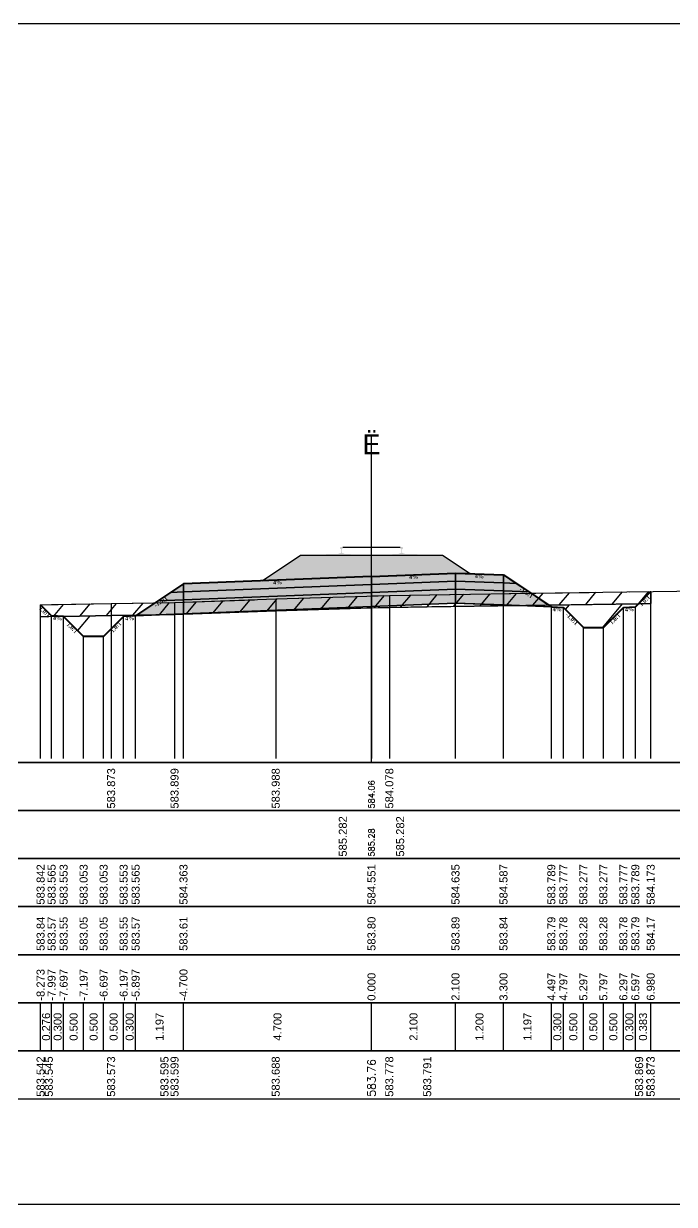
# Model space of a CAD drawing. Header units: millimetres. Extents: x 2762 to 3076, y 916 to 3305.
# Drawn here: x 3042.33 to 3058.6, y 2999.65 to 3029.15 of the extents above; entities that cross this region are included whole.
import ezdxf

# ---------------------------------------------------------------- set-up
doc = ezdxf.new("R2010")
doc.units = ezdxf.units.MM
doc.header["$LTSCALE"] = 2
doc.linetypes.add('CACHE', pattern=[9.525, 6.35, -3.175])
doc.linetypes.add('DASHED', pattern=[0.75, 0.5, -0.25])
doc.layers.add('C-ROAD-CORR', color=5, linetype='Continuous')
doc.layers.add('C-ROAD-SCTN', color=7, linetype='Continuous')
doc.styles.add('C3D_Etiquette', font='romans.shx')
doc.styles.add('C3D_Profil_Travers', font='romans.shx')

msp = doc.modelspace()

# ---------------------------------------------------------------- hatches: boundary and pattern name
at = {"linetype": 'Continuous', "lineweight": -3}
h = msp.add_hatch(dxfattribs=at)
h.set_pattern_fill('GRAVEL', color=252, scale=0.009, style=0)
h.set_pattern_definition([(228.0128, (3048.461781, 3015.454365), (-1.8288, -2.0574), [0.030755, -3.0447435]), (184.96974, (3048.441207, 3015.431505), (2.743199999, 0.228600013), [0.0527764, -5.2248644]), (132.51045, (3048.388629, 3015.426933), (2.286, -2.5146), [0.0372133, -3.684125]), (267.2737, (3048.299475, 3015.369783), (0.2286, 4.572), [0.0480604, -4.7579794]), (292.83365, (3048.297189, 3015.321777), (-1.143, 2.7432), [0.047127, -4.6655827]), (357.2737, (3048.315477, 3015.278343), (-4.572, 0.2286), [0.0480604, -4.7579794]), (37.69424, (3048.363483, 3015.2760566), (-2.9718, -2.286), [0.0635574, -6.2921804]), (72.25533, (3048.413775, 3015.314919), (1.6002, 5.0292), [0.0600048, -5.940473]), (121.42957, (3048.432063, 3015.372069), (-1.8288, 2.9718), [0.048223, -4.774099]), (175.23636, (3048.406917, 3015.413217), (2.5146, -0.2286), [0.055054, -2.697654]), (222.39744, (3048.352053, 3015.4177886), (-2.7432, -2.5146), [0.071197, -7.0485095]), (138.81407, (3048.52579, 3015.367497), (-1.6002, 1.3716), [0.0243004, -2.405751]), (171.46923, (3048.507501, 3015.383499), (2.9718, -0.4572), [0.0462314, -4.5769175]), (225, (3048.46178, 3015.39036), (-3e-17, -0.2286), [0.032329, -0.29096]), (203.1986, (3048.44578, 3015.41779), (1.143, 0.4572), [0.01741, -1.723556]), (291.8014, (3048.429777, 3015.41093), (-0.2286, 0.6858), [0.024621, -1.206428]), (30.9638, (3048.43892, 3015.38807), (0.6858, 0.4572), [0.039989, -1.292967]), (161.565, (3048.47321, 3015.408645), (0.4572, -0.2286), [0.028916, -0.693981]), (16.38954, (3048.297189, 3015.41093), (2.286, 0.6858), [0.040508, -4.0102944]), (70.34618, (3048.336051, 3015.42236), (-0.9144, -2.5146), [0.033984, -3.3643994]), (293.1986, (3048.47321, 3015.454365), (-0.4572, 1.143), [0.034819, -1.7061465]), (343.61046, (3048.486927, 3015.42236), (-2.286, 0.6858), [0.040508, -4.0102944]), (339.44395, (3048.29719, 3015.269199), (-1.143, 0.4572), [0.039063, -1.914096]), (294.77514, (3048.333765, 3015.255483), (-1.143, 2.5146), [0.0327305, -3.2403234]), (66.8014, (3048.475497, 3015.225765), (0.4572, 1.143), [0.034819, -1.7061465]), (17.35402, (3048.489213, 3015.257769), (-2.9718, -0.9144), [0.0383204, -3.793714]), (69.44395, (3048.363483, 3015.225765), (-0.4572, -1.143), [0.0195316, -1.933628]), (101.3099, (3048.46178, 3015.225765), (-0.2286, 0.9144), [0.011656, -1.1539795]), (165.9638, (3048.459495, 3015.237195), (0.6858, -0.2286), [0.047127, -0.895415]), (186.009, (3048.413775, 3015.248625), (2.286, 0.2286), [0.043674, -4.323723]), (303.69, (3048.43892, 3015.367497), (-0.2286, 0.4572), [0.032969, -0.79126]), (353.15723, (3048.457209, 3015.340065), (3.8862, -0.4572), [0.05756, -5.698441]), (60.9454, (3048.51436, 3015.333207), (-0.9144, -1.6002), [0.023536, -2.330045]), (90, (3048.5258, 3015.35378), (-0.2286, 0.2286), [0.013716, -0.214884]), (120.25644, (3048.409203, 3015.255483), (0.9144, -1.6002), [0.031758, -3.1440547]), (48.0128, (3048.393201, 3015.282915), (1.8288, 2.0574), [0.06151, -3.0139886]), (0, (3048.43435, 3015.32863), (0.2286, 0.2286), [0.059436, -0.169164]), (325.30485, (3048.493785, 3015.328635), (2.286, -1.6002), [0.036145, -3.5783385]), (254.0546, (3048.523503, 3015.30806), (-0.2286, -0.9144), [0.033285, -1.6309485]), (207.64598, (3048.514359, 3015.276057), (-4.3434, -2.286), [0.054193, -5.365122]), (175.42608, (3048.466353, 3015.250911), (-2.9718, 0.2286), [0.0573327, -5.675926])])
h.paths.add_polyline_path([(3048.297, 3015.226), (3049.255, 3015.864), (3052.805, 3015.864), (3053.494, 3015.404), (3053.13, 3015.419)])
msp.add_hatch(color=254, dxfattribs=at).paths.add_polyline_path([(3049.812, 3015.683), (3049.812, 3015.868), (3049.927, 3015.889), (3050.275, 3015.889), (3050.275, 3015.894), (3050.201, 3015.894), (3050.201, 3015.904), (3050.202, 3015.905), (3050.204, 3015.906), (3050.205, 3015.906), (3050.225, 3015.908), (3050.228, 3015.908), (3050.231, 3015.909), (3050.259, 3015.92), (3050.262, 3015.921), (3050.263, 3015.922), (3050.264, 3015.924), (3050.265, 3015.928), (3050.266, 3015.935), (3050.267, 3015.944), (3050.268, 3015.954), (3050.268, 3015.978), (3050.267, 3015.994), (3050.267, 3016), (3050.266, 3016.007), (3050.265, 3016.011), (3050.265, 3016.013), (3050.264, 3016.016), (3050.263, 3016.018), (3050.262, 3016.019), (3050.261, 3016.021), (3050.26, 3016.021), (3050.244, 3016.027), (3050.242, 3016.029), (3050.241, 3016.03), (3050.24, 3016.031), (3050.24, 3016.034), (3050.24, 3016.052), (3050.241, 3016.056), (3050.242, 3016.058), (3050.244, 3016.061), (3050.246, 3016.062), (3050.249, 3016.064), (3050.25, 3016.064), (3050.254, 3016.065), (3050.258, 3016.065), (3050.261, 3016.066), (3050.265, 3016.066), (3050.27, 3016.066), (3050.273, 3016.066), (3050.276, 3016.066), (3050.28, 3016.066), (3050.283, 3016.066), (3050.287, 3016.066), (3050.292, 3016.066), (3050.295, 3016.065), (3050.299, 3016.065), (3050.303, 3016.064), (3050.304, 3016.064), (3050.306, 3016.062), (3050.309, 3016.061), (3050.311, 3016.058), (3050.312, 3016.056), (3050.312, 3016.052), (3050.312, 3016.034), (3050.312, 3016.031), (3050.312, 3016.03), (3050.311, 3016.029), (3050.309, 3016.027), (3050.293, 3016.021), (3050.292, 3016.021), (3050.29, 3016.019), (3050.289, 3016.018), (3050.289, 3016.016), (3050.288, 3016.013), (3050.287, 3016.011), (3050.287, 3016.007), (3050.286, 3016), (3050.285, 3015.994), (3050.285, 3015.978), (3050.285, 3015.954), (3050.286, 3015.944), (3050.287, 3015.935), (3050.288, 3015.928), (3050.289, 3015.924), (3050.29, 3015.922), (3050.291, 3015.921), (3050.293, 3015.92), (3050.322, 3015.909), (3050.325, 3015.908), (3050.328, 3015.908), (3050.348, 3015.906), (3050.349, 3015.906), (3050.35, 3015.905), (3050.351, 3015.904), (3050.351, 3015.894), (3050.277, 3015.894), (3050.277, 3015.889), (3050.481, 3015.889), (3050.613, 3015.858), (3051.447, 3015.858), (3051.578, 3015.889), (3051.782, 3015.889), (3051.782, 3015.894), (3051.708, 3015.894), (3051.708, 3015.904), (3051.709, 3015.905), (3051.711, 3015.906), (3051.712, 3015.906), (3051.732, 3015.908), (3051.735, 3015.908), (3051.738, 3015.909), (3051.766, 3015.92), (3051.769, 3015.921), (3051.77, 3015.922), (3051.771, 3015.924), (3051.772, 3015.928), (3051.773, 3015.935), (3051.774, 3015.944), (3051.775, 3015.954), (3051.775, 3015.978), (3051.774, 3015.994), (3051.774, 3016), (3051.773, 3016.007), (3051.772, 3016.011), (3051.772, 3016.013), (3051.771, 3016.016), (3051.77, 3016.018), (3051.769, 3016.019), (3051.768, 3016.021), (3051.767, 3016.021), (3051.751, 3016.027), (3051.749, 3016.029), (3051.748, 3016.03), (3051.747, 3016.031), (3051.747, 3016.034), (3051.747, 3016.052), (3051.748, 3016.056), (3051.749, 3016.058), (3051.751, 3016.061), (3051.753, 3016.062), (3051.756, 3016.064), (3051.757, 3016.064), (3051.761, 3016.065), (3051.765, 3016.065), (3051.768, 3016.066), (3051.772, 3016.066), (3051.777, 3016.066), (3051.78, 3016.066), (3051.783, 3016.066), (3051.787, 3016.066), (3051.79, 3016.066), (3051.794, 3016.066), (3051.799, 3016.066), (3051.802, 3016.065), (3051.806, 3016.065), (3051.81, 3016.064), (3051.811, 3016.064), (3051.813, 3016.062), (3051.816, 3016.061), (3051.818, 3016.058), (3051.819, 3016.056), (3051.819, 3016.052), (3051.819, 3016.034), (3051.819, 3016.031), (3051.819, 3016.03), (3051.818, 3016.029), (3051.816, 3016.027), (3051.8, 3016.021), (3051.799, 3016.021), (3051.797, 3016.019), (3051.796, 3016.018), (3051.796, 3016.016), (3051.795, 3016.013), (3051.794, 3016.011), (3051.794, 3016.007), (3051.793, 3016), (3051.792, 3015.994), (3051.792, 3015.978), (3051.792, 3015.954), (3051.793, 3015.944), (3051.794, 3015.935), (3051.795, 3015.928), (3051.796, 3015.924), (3051.797, 3015.922), (3051.798, 3015.921), (3051.8, 3015.92), (3051.829, 3015.909), (3051.832, 3015.908), (3051.835, 3015.908), (3051.855, 3015.906), (3051.856, 3015.906), (3051.857, 3015.905), (3051.858, 3015.904), (3051.858, 3015.894), (3051.784, 3015.894), (3051.784, 3015.889), (3052.132, 3015.889), (3052.247, 3015.868), (3052.247, 3015.683)])
h = msp.add_hatch(color=30, dxfattribs=at)
h.paths.add_polyline_path([(3054.33, 3014.971), (3054.33, 3015.171), (3054.649, 3015.158), (3054.968, 3014.946)])
h.paths.add_polyline_path([(3053.13, 3015.019), (3053.13, 3015.219), (3054.33, 3015.171), (3054.33, 3014.971)])
h.paths.add_polyline_path([(3051.03, 3014.935), (3051.03, 3015.135), (3053.13, 3015.219), (3053.13, 3015.019)])
h.paths.add_polyline_path([(3046.33, 3014.747), (3046.33, 3014.947), (3051.03, 3015.135), (3051.03, 3014.935)])
h.paths.add_polyline_path([(3045.691, 3014.722), (3046.01, 3014.934), (3046.33, 3014.947), (3046.33, 3014.747)])
h = msp.add_hatch(color=11, dxfattribs=at)
h.paths.add_polyline_path([(3054.33, 3015.171), (3054.33, 3015.371), (3054.649, 3015.158)])
h.paths.add_polyline_path([(3053.13, 3015.219), (3053.13, 3015.419), (3054.33, 3015.371), (3054.33, 3015.171)])
h.paths.add_polyline_path([(3051.03, 3015.135), (3051.03, 3015.335), (3053.13, 3015.419), (3053.13, 3015.219)])
h.paths.add_polyline_path([(3046.33, 3014.947), (3046.33, 3015.147), (3051.03, 3015.335), (3051.03, 3015.135)])
h.paths.add_polyline_path([(3046.01, 3014.934), (3046.33, 3015.147), (3046.33, 3014.947)])
h = msp.add_hatch(dxfattribs=at)
h.set_pattern_fill('_U', color=150, scale=0.5, angle=50, style=0, pattern_type=0)
h.set_pattern_definition([(50, (3057.7055, 3014.65224), (-0.383022, 0.321394), [])])
h.paths.add_polyline_path([(3057.705, 3014.652), (3058.01, 3014.957), (3058.01, 3014.657), (3057.997, 3014.656)])
h.paths.add_polyline_path([(3055.017, 3014.913), (3058.01, 3014.957), (3057.705, 3014.652), (3055.457, 3014.619)])
h.paths.add_polyline_path([(3045.16, 3014.367), (3045.622, 3014.675), (3046.106, 3014.683), (3048.635, 3014.772), (3051.475, 3014.861), (3055.017, 3014.913), (3055.457, 3014.619), (3051.475, 3014.561), (3048.635, 3014.472), (3046.106, 3014.383)])
h.paths.add_polyline_path([(3042.757, 3014.625), (3044.521, 3014.657), (3045.622, 3014.675), (3045.16, 3014.367), (3044.521, 3014.357), (3043.334, 3014.336), (3043.333, 3014.337), (3043.033, 3014.349)])
h.paths.add_polyline_path([(3042.757, 3014.325), (3042.757, 3014.625), (3043.033, 3014.349), (3043.333, 3014.337), (3043.334, 3014.336)])
h = msp.add_hatch(dxfattribs=at)
h.set_pattern_fill('_U', color=3, angle=50, style=0, pattern_type=0)
h.set_pattern_definition([(50, (3057.7055, 3014.6522), (-0.766044, 0.64279), [])])
h.paths.add_polyline_path([(3057.705, 3014.652), (3058.01, 3014.957), (3058.01, 3014.657), (3057.997, 3014.656)])
h.paths.add_polyline_path([(3045.896, 3014.38), (3053.13, 3014.669), (3054.66, 3014.608), (3051.475, 3014.561), (3048.635, 3014.472), (3046.106, 3014.383)])
h.paths.add_polyline_path([(3042.757, 3014.325), (3042.757, 3014.625), (3043.033, 3014.349), (3043.333, 3014.337), (3043.334, 3014.336)])
h = msp.add_hatch(color=83, dxfattribs=at)
h.paths.add_polyline_path([(3054.33, 3014.621), (3054.33, 3014.971), (3054.968, 3014.946), (3055.526, 3014.573)])
h.paths.add_polyline_path([(3053.13, 3014.669), (3053.13, 3015.019), (3054.33, 3014.971), (3054.33, 3014.621)])
h.paths.add_polyline_path([(3051.03, 3014.585), (3051.03, 3014.935), (3053.13, 3015.019), (3053.13, 3014.669)])
h.paths.add_polyline_path([(3046.33, 3014.397), (3046.33, 3014.747), (3051.03, 3014.935), (3051.03, 3014.585)])
h.paths.add_polyline_path([(3045.133, 3014.349), (3045.691, 3014.722), (3046.33, 3014.747), (3046.33, 3014.397)])
h = msp.add_hatch(dxfattribs=at)
h.set_pattern_fill('_U', color=1, angle=50, style=0, pattern_type=0)
h.set_pattern_definition([(50, (3054.6605, 3014.6078), (-0.766044, 0.64279), [])])
h.paths.add_polyline_path([(3054.66, 3014.608), (3057.705, 3014.652), (3057.626, 3014.573), (3057.326, 3014.561), (3056.826, 3014.061), (3056.326, 3014.061), (3055.826, 3014.561)])
h.paths.add_polyline_path([(3043.334, 3014.336), (3044.521, 3014.357), (3045.896, 3014.38), (3044.833, 3014.337), (3044.333, 3013.837), (3043.833, 3013.837)])

# ---------------------------------------------------------------- linework, layer by layer
at = {"color": 7, "linetype": 'Continuous', "lineweight": -3}
for p, q in [((3051.03, 3010.684), (3051.03, 3018.884)), ((3034.029, 3010.684), (3068.031, 3010.684)), ((3042.757, 3003.484), (3042.757, 3004.684)), ((3043.033, 3003.484), (3043.033, 3004.684)), ((3043.033, 3003.484), (3043.033, 3004.684)), ((3043.333, 3003.484), (3043.333, 3004.684)), ((3043.333, 3003.484), (3043.333, 3004.684)), ((3043.833, 3003.484), (3043.833, 3004.684)), ((3043.833, 3003.484), (3043.833, 3004.684)), ((3044.333, 3003.484), (3044.333, 3004.684)), ((3044.333, 3003.484), (3044.333, 3004.684)), ((3044.833, 3003.484), (3044.833, 3004.684)), ((3044.833, 3003.484), (3044.833, 3004.684)), ((3045.133, 3003.484), (3045.133, 3004.684)), ((3045.133, 3003.484), (3045.133, 3004.684)), ((3046.33, 3003.484), (3046.33, 3004.684)), ((3046.33, 3003.484), (3046.33, 3004.684)), ((3051.03, 3003.484), (3051.03, 3004.684)), ((3051.03, 3003.484), (3051.03, 3004.684)), ((3053.13, 3003.484), (3053.13, 3004.684)), ((3053.13, 3003.484), (3053.13, 3004.684)), ((3054.33, 3003.484), (3054.33, 3004.684)), ((3054.33, 3003.484), (3054.33, 3004.684)), ((3055.526, 3003.484), (3055.526, 3004.684)), ((3055.526, 3003.484), (3055.526, 3004.684)), ((3055.826, 3003.484), (3055.826, 3004.684)), ((3055.826, 3003.484), (3055.826, 3004.684)), ((3056.326, 3003.484), (3056.326, 3004.684)), ((3056.326, 3003.484), (3056.326, 3004.684)), ((3056.826, 3003.484), (3056.826, 3004.684)), ((3056.826, 3003.484), (3056.826, 3004.684)), ((3057.326, 3003.484), (3057.326, 3004.684)), ((3057.326, 3003.484), (3057.326, 3004.684)), ((3057.626, 3003.484), (3057.626, 3004.684)), ((3057.626, 3003.484), (3057.626, 3004.684)), ((3058.01, 3003.484), (3058.01, 3004.684))]:
    msp.add_line(p, q, dxfattribs=at)
at = {"color": 251, "linetype": 'Continuous', "lineweight": -3}
for p, q in [((3048.297, 3015.226), (3049.255, 3015.864)), ((3049.255, 3015.864), (3052.805, 3015.864)), ((3052.805, 3015.864), (3053.494, 3015.404)), ((3046.33, 3015.147), (3051.03, 3015.335)), ((3053.13, 3015.419), (3048.297, 3015.226)), ((3051.03, 3015.335), (3053.13, 3015.419)), ((3051.03, 3015.135), (3051.03, 3015.335)), ((3051.03, 3015.335), (3051.03, 3015.135)), ((3053.13, 3015.219), (3051.03, 3015.135)), ((3053.494, 3015.404), (3053.13, 3015.419)), ((3053.13, 3015.219), (3053.13, 3015.419)), ((3053.13, 3015.419), (3054.33, 3015.371)), ((3053.13, 3015.419), (3053.13, 3015.219)), ((3054.33, 3015.171), (3053.13, 3015.219)), ((3054.33, 3015.171), (3054.33, 3015.371)), ((3054.33, 3015.371), (3054.649, 3015.158)), ((3054.33, 3015.371), (3054.33, 3015.171)), ((3046.01, 3014.934), (3046.33, 3015.147)), ((3046.33, 3014.947), (3046.01, 3014.934)), ((3046.33, 3014.947), (3046.33, 3015.147)), ((3046.33, 3015.147), (3046.33, 3014.947)), ((3051.03, 3015.135), (3046.33, 3014.947)), ((3054.649, 3015.158), (3054.33, 3015.171))]:
    msp.add_line(p, q, dxfattribs=at)
at = {"color": 53, "linetype": 'Continuous', "lineweight": -3}
for p, q in [((3051.03, 3015.135), (3053.13, 3015.219)), ((3053.13, 3015.019), (3053.13, 3015.219)), ((3053.13, 3015.219), (3054.33, 3015.171)), ((3053.13, 3015.219), (3053.13, 3015.019)), ((3045.691, 3014.722), (3046.01, 3014.934)), ((3046.01, 3014.934), (3046.33, 3014.947)), ((3046.33, 3014.947), (3051.03, 3015.135)), ((3046.33, 3014.747), (3046.33, 3014.947)), ((3046.33, 3014.947), (3046.33, 3014.747)), ((3051.03, 3014.935), (3046.33, 3014.747)), ((3046.33, 3014.747), (3051.03, 3014.935)), ((3051.03, 3014.935), (3051.03, 3015.135)), ((3051.03, 3015.135), (3051.03, 3014.935)), ((3053.13, 3015.019), (3051.03, 3014.935)), ((3051.03, 3014.935), (3053.13, 3015.019)), ((3051.03, 3014.585), (3051.03, 3014.935)), ((3051.03, 3014.935), (3051.03, 3014.585)), ((3054.33, 3014.971), (3053.13, 3015.019)), ((3053.13, 3014.669), (3053.13, 3015.019)), ((3053.13, 3015.019), (3054.33, 3014.971)), ((3053.13, 3015.019), (3053.13, 3014.669)), ((3054.33, 3014.971), (3054.33, 3015.171)), ((3054.33, 3015.171), (3054.649, 3015.158)), ((3054.33, 3015.171), (3054.33, 3014.971)), ((3054.968, 3014.946), (3054.33, 3014.971)), ((3054.33, 3014.621), (3054.33, 3014.971)), ((3054.33, 3014.971), (3054.968, 3014.946)), ((3054.33, 3014.971), (3054.33, 3014.621)), ((3054.649, 3015.158), (3054.968, 3014.946)), ((3054.968, 3014.946), (3055.526, 3014.573)), ((3045.133, 3014.349), (3045.691, 3014.722)), ((3046.33, 3014.747), (3045.691, 3014.722)), ((3045.691, 3014.722), (3046.33, 3014.747)), ((3046.33, 3014.397), (3046.33, 3014.747)), ((3046.33, 3014.747), (3046.33, 3014.397)), ((3053.13, 3014.669), (3051.03, 3014.585)), ((3054.33, 3014.621), (3053.13, 3014.669)), ((3055.526, 3014.573), (3054.33, 3014.621)), ((3046.33, 3014.397), (3045.133, 3014.349)), ((3051.03, 3014.585), (3046.33, 3014.397))]:
    msp.add_line(p, q, dxfattribs=at)
at = {"color": 105, "linetype": 'DASHED', "lineweight": -3, "ltscale": 2}
for p, q in [((3051.475, 3014.861), (3062.029, 3015.015)), ((3034.03, 3014.47), (3044.521, 3014.657)), ((3044.521, 3014.657), (3046.106, 3014.683)), ((3046.106, 3014.683), (3048.635, 3014.772)), ((3048.635, 3014.772), (3051.03, 3014.847)), ((3051.03, 3014.847), (3051.475, 3014.861))]:
    msp.add_line(p, q, dxfattribs=at)
at = {"color": 253, "linetype": 'Continuous', "lineweight": -3}
for p, q in [((3051.475, 3014.861), (3055.017, 3014.913)), ((3055.017, 3014.913), (3058.01, 3014.957)), ((3055.457, 3014.619), (3055.017, 3014.913)), ((3055.017, 3014.913), (3055.457, 3014.619)), ((3057.705, 3014.652), (3058.01, 3014.957)), ((3058.01, 3014.957), (3057.705, 3014.652)), ((3057.705, 3014.652), (3058.01, 3014.957)), ((3058.01, 3014.957), (3058.01, 3014.657)), ((3058.01, 3014.957), (3058.01, 3014.657)), ((3042.757, 3014.625), (3044.521, 3014.657)), ((3043.033, 3014.349), (3042.757, 3014.625)), ((3042.757, 3014.325), (3042.757, 3014.625)), ((3042.757, 3014.625), (3043.033, 3014.349)), ((3042.757, 3014.325), (3042.757, 3014.625)), ((3042.757, 3014.625), (3043.033, 3014.349)), ((3044.521, 3014.657), (3045.622, 3014.675)), ((3045.16, 3014.367), (3045.622, 3014.675)), ((3045.622, 3014.675), (3045.16, 3014.367)), ((3045.622, 3014.675), (3046.106, 3014.683)), ((3045.896, 3014.38), (3053.13, 3014.669)), ((3046.106, 3014.683), (3048.635, 3014.772)), ((3048.635, 3014.772), (3051.475, 3014.861)), ((3055.457, 3014.619), (3051.475, 3014.561)), ((3054.66, 3014.608), (3051.475, 3014.561)), ((3053.13, 3014.669), (3054.66, 3014.608)), ((3054.66, 3014.608), (3057.705, 3014.652)), ((3055.826, 3014.561), (3054.66, 3014.608)), ((3057.705, 3014.652), (3055.457, 3014.619)), ((3057.705, 3014.652), (3057.626, 3014.573)), ((3057.997, 3014.656), (3057.705, 3014.652)), ((3057.997, 3014.656), (3057.705, 3014.652)), ((3058.01, 3014.657), (3057.997, 3014.656)), ((3058.01, 3014.657), (3057.997, 3014.656)), ((3043.334, 3014.336), (3042.757, 3014.325)), ((3043.334, 3014.336), (3042.757, 3014.325)), ((3043.333, 3014.337), (3043.033, 3014.349)), ((3043.033, 3014.349), (3043.333, 3014.337)), ((3043.033, 3014.349), (3043.333, 3014.337)), ((3043.334, 3014.336), (3043.333, 3014.337)), ((3043.333, 3014.337), (3043.334, 3014.336)), ((3043.333, 3014.337), (3043.334, 3014.336)), ((3044.521, 3014.357), (3043.334, 3014.336)), ((3043.334, 3014.336), (3044.521, 3014.357)), ((3043.833, 3013.837), (3043.334, 3014.336)), ((3044.833, 3014.337), (3044.333, 3013.837)), ((3044.521, 3014.357), (3045.896, 3014.38)), ((3045.16, 3014.367), (3044.521, 3014.357)), ((3045.896, 3014.38), (3044.833, 3014.337)), ((3046.106, 3014.383), (3045.16, 3014.367)), ((3046.106, 3014.383), (3045.896, 3014.38)), ((3048.635, 3014.472), (3046.106, 3014.383)), ((3048.635, 3014.472), (3046.106, 3014.383)), ((3051.475, 3014.561), (3048.635, 3014.472)), ((3051.475, 3014.561), (3048.635, 3014.472)), ((3056.326, 3014.061), (3055.826, 3014.561)), ((3057.326, 3014.561), (3056.826, 3014.061)), ((3057.626, 3014.573), (3057.326, 3014.561)), ((3056.826, 3014.061), (3056.326, 3014.061)), ((3044.333, 3013.837), (3043.833, 3013.837))]:
    msp.add_line(p, q, dxfattribs=at)
at = {"color": 8, "linetype": 'CACHE', "lineweight": -3}
for p, q in [((3058.01, 3010.784), (3058.01, 3014.957)), ((3042.757, 3010.784), (3042.757, 3014.625)), ((3053.13, 3010.784), (3053.13, 3014.669)), ((3054.33, 3010.784), (3054.33, 3014.621)), ((3043.033, 3010.784), (3043.033, 3014.349)), ((3043.333, 3010.784), (3043.333, 3014.337)), ((3044.833, 3010.784), (3044.833, 3014.337)), ((3045.133, 3010.784), (3045.133, 3014.349)), ((3046.33, 3010.784), (3046.33, 3014.397)), ((3051.03, 3010.784), (3051.03, 3014.585)), ((3051.03, 3010.784), (3051.03, 3014.585)), ((3055.526, 3010.784), (3055.526, 3014.573)), ((3055.826, 3010.784), (3055.826, 3014.561)), ((3057.326, 3010.784), (3057.326, 3014.561)), ((3057.626, 3010.784), (3057.626, 3014.573)), ((3056.326, 3010.784), (3056.326, 3014.061)), ((3056.826, 3010.784), (3056.826, 3014.061)), ((3043.833, 3010.784), (3043.833, 3013.837)), ((3044.333, 3010.784), (3044.333, 3013.837))]:
    msp.add_line(p, q, dxfattribs=at)
at = {"color": 98, "linetype": 'CACHE', "lineweight": -3}
for p, q in [((3044.521, 3014.657), (3044.521, 3010.784)), ((3046.106, 3014.683), (3046.106, 3010.784)), ((3048.635, 3014.772), (3048.635, 3010.784)), ((3051.03, 3014.847), (3051.03, 3010.784)), ((3051.475, 3014.861), (3051.475, 3010.784))]:
    msp.add_line(p, q, dxfattribs=at)
at = {"color": 6, "linetype": 'Continuous', "lineweight": -3}
for p, q in [((3052.423, 3014.575), (3057.721, 3014.652)), ((3057.721, 3014.652), (3057.997, 3014.656)), ((3057.997, 3014.656), (3058.01, 3014.657)), ((3042.757, 3014.325), (3042.963, 3014.329)), ((3042.963, 3014.329), (3044.521, 3014.357)), ((3044.521, 3014.357), (3045.855, 3014.379)), ((3045.855, 3014.379), (3046.106, 3014.383)), ((3046.106, 3014.383), (3048.635, 3014.472)), ((3048.635, 3014.472), (3051.03, 3014.547)), ((3051.03, 3014.547), (3051.475, 3014.561)), ((3051.475, 3014.561), (3052.423, 3014.575))]:
    msp.add_line(p, q, dxfattribs=at)
at = {"color": 7, "linetype": 'Continuous', "lineweight": -3}
for points in [[(3034.029, 3009.484), (3068.031, 3009.484), (3068.031, 3010.684), (3034.029, 3010.684)], [(3034.029, 3008.284), (3068.031, 3008.284), (3068.031, 3009.484), (3034.029, 3009.484)], [(3034.029, 3007.084), (3068.031, 3007.084), (3068.031, 3008.284), (3034.029, 3008.284)], [(3034.029, 3005.884), (3068.031, 3005.884), (3068.031, 3007.084), (3034.029, 3007.084)], [(3034.029, 3004.684), (3068.031, 3004.684), (3068.031, 3005.884), (3034.029, 3005.884)], [(3034.029, 3003.484), (3068.031, 3003.484), (3068.031, 3004.684), (3034.029, 3004.684)], [(3034.029, 3002.284), (3068.031, 3002.284), (3068.031, 3003.484), (3034.029, 3003.484)]]:
    msp.add_3dface(points, dxfattribs=at)
at = {"layer": 'C-ROAD-CORR', "color": 1, "linetype": 'Continuous', "lineweight": 40}
for p, q in [((3051.03, 3015.335), (3046.33, 3015.147)), ((3051.03, 3015.335), (3053.13, 3015.419)), ((3053.13, 3015.419), (3054.33, 3015.371)), ((3054.33, 3015.371), (3055.526, 3014.573)), ((3046.33, 3015.147), (3045.133, 3014.349)), ((3057.626, 3014.573), (3058.01, 3014.957)), ((3043.033, 3014.349), (3042.757, 3014.625)), ((3043.333, 3014.337), (3043.033, 3014.349)), ((3043.833, 3013.837), (3043.333, 3014.337)), ((3044.833, 3014.337), (3044.333, 3013.837)), ((3045.133, 3014.349), (3044.833, 3014.337)), ((3055.526, 3014.573), (3055.826, 3014.561)), ((3055.826, 3014.561), (3056.326, 3014.061)), ((3056.826, 3014.061), (3057.326, 3014.561)), ((3057.326, 3014.561), (3057.626, 3014.573)), ((3056.326, 3014.061), (3056.826, 3014.061)), ((3044.333, 3013.837), (3043.833, 3013.837))]:
    msp.add_line(p, q, dxfattribs=at)
at = {"layer": 'C-ROAD-CORR', "color": 102, "linetype": 'Continuous', "lineweight": -3, "ltscale": 0.5}
for p, q in [((3051.03, 3014.585), (3053.13, 3014.669)), ((3053.13, 3014.669), (3054.33, 3014.621)), ((3054.33, 3014.621), (3055.526, 3014.573)), ((3046.33, 3014.397), (3045.133, 3014.349)), ((3051.03, 3014.585), (3046.33, 3014.397))]:
    msp.add_line(p, q, dxfattribs=at)
at = {"layer": 'C-ROAD-CORR', "color": 1, "linetype": 'Continuous', "lineweight": -3}
for p, q in [((3043.833, 3013.837), (3043.333, 3014.337)), ((3044.833, 3014.337), (3044.333, 3013.837)), ((3055.826, 3014.561), (3056.326, 3014.061)), ((3056.826, 3014.061), (3057.326, 3014.561))]:
    msp.add_line(p, q, dxfattribs=at)
at = {"layer": 'C-ROAD-SCTN', "color": 140, "linetype": 'Continuous', "lineweight": -3}
for p, q in [((3048.297, 3015.226), (3049.255, 3015.864)), ((3049.255, 3015.864), (3049.298, 3015.864)), ((3049.298, 3015.864), (3051.03, 3015.864)), ((3051.03, 3015.864), (3052.761, 3015.864)), ((3052.761, 3015.864), (3052.805, 3015.864)), ((3052.805, 3015.864), (3053.494, 3015.404))]:
    msp.add_line(p, q, dxfattribs=at)
at = {"layer": 'C-ROAD-SCTN', "color": 154, "linetype": 'Continuous', "lineweight": -3}
for p, q in [((3050.312, 3016.066), (3051.03, 3016.066)), ((3051.03, 3016.066), (3051.747, 3016.066)), ((3046.33, 3015.147), (3051.03, 3015.335)), ((3051.03, 3015.335), (3053.13, 3015.419)), ((3053.13, 3015.419), (3054.33, 3015.371)), ((3054.33, 3015.371), (3055.526, 3014.573)), ((3045.133, 3014.349), (3046.33, 3015.147)), ((3057.626, 3014.573), (3058.01, 3014.957)), ((3042.757, 3014.625), (3043.033, 3014.349)), ((3043.033, 3014.349), (3043.333, 3014.337)), ((3043.333, 3014.337), (3043.833, 3013.837)), ((3044.333, 3013.837), (3044.833, 3014.337)), ((3044.833, 3014.337), (3045.133, 3014.349)), ((3055.526, 3014.573), (3055.826, 3014.561)), ((3055.826, 3014.561), (3056.326, 3014.061)), ((3056.826, 3014.061), (3057.326, 3014.561)), ((3057.326, 3014.561), (3057.626, 3014.573)), ((3056.326, 3014.061), (3056.826, 3014.061)), ((3043.833, 3013.837), (3044.333, 3013.837))]:
    msp.add_line(p, q, dxfattribs=at)
at = {"layer": 'C-ROAD-SCTN', "color": 1, "linetype": 'Continuous', "lineweight": -3}
for p, q in [((3057.626, 3014.573), (3058.01, 3014.957)), ((3042.757, 3014.625), (3043.033, 3014.349)), ((3051.03, 3014.585), (3053.13, 3014.669)), ((3053.13, 3014.669), (3054.33, 3014.621)), ((3054.33, 3014.621), (3055.526, 3014.573)), ((3043.033, 3014.349), (3043.333, 3014.337)), ((3043.333, 3014.337), (3043.833, 3013.837)), ((3044.333, 3013.837), (3044.833, 3014.337)), ((3044.833, 3014.337), (3045.133, 3014.349)), ((3045.133, 3014.349), (3046.33, 3014.397)), ((3046.33, 3014.397), (3051.03, 3014.585)), ((3055.526, 3014.573), (3055.826, 3014.561)), ((3055.826, 3014.561), (3056.326, 3014.061)), ((3056.826, 3014.061), (3057.326, 3014.561)), ((3057.326, 3014.561), (3057.626, 3014.573)), ((3056.326, 3014.061), (3056.826, 3014.061)), ((3043.833, 3013.837), (3044.333, 3013.837))]:
    msp.add_line(p, q, dxfattribs=at)

# ---------------------------------------------------------------- texts
at = {"color": 7, "linetype": 'Continuous', "lineweight": -3, "insert": (3051.03, 3018.384), "char_height": 0.5, "attachment_point": 8, "style": 'C3D_Profil_Travers'}
msp.add_mtext('{\\fWingdings|b0|i0|c2|p0;Ë}', dxfattribs=at)
at = {"color": 7, "linetype": 'Continuous', "lineweight": -3, "char_height": 0.1, "attachment_point": 2, "style": 'C3D_Etiquette'}
for s, insert, width, rotation in [('{\\fTimes New Roman|b1|i0|c0|p18;4%}', (3048.68, 3015.237), 0.42071, 2.2906), ('{\\fTimes New Roman|b1|i0|c0|p18;4%}', (3052.08, 3015.373), 0.37094, 2.2906), ('{\\fTimes New Roman|b1|i0|c0|p18;4%}', (3053.729, 3015.391), 0.42071, 357.7094), ('{\\fTimes New Roman|b1|i0|c0|p18;-1.5:1}', (3054.926, 3014.969), 0.34598, 326.3099), ('{\\fTimes New Roman|b1|i0|c0|p18;-1.5:1}', (3045.733, 3014.745), 0.34598, 33.6901), ('{\\fTimes New Roman|b1|i0|c0|p18;1.0:1}', (3057.821, 3014.762), 0.29001, 45), ('{\\fTimes New Roman|b1|i0|c0|p18;1.0:1}', (3042.892, 3014.484), 0.29001, 315), ('{\\fTimes New Roman|b1|i0|c0|p18;4%}', (3043.183, 3014.339), 0.37094, 357.7094), ('{\\fTimes New Roman|b1|i0|c0|p18;4%}', (3044.983, 3014.339), 0.42071, 2.2906), ('{\\fTimes New Roman|b1|i0|c0|p18;4%}', (3055.676, 3014.563), 0.42071, 357.7094), ('{\\fTimes New Roman|b1|i0|c0|p18;-1.0:1}', (3056.074, 3014.308), 0.34598, 315), ('{\\fTimes New Roman|b1|i0|c0|p18;1.0:1}', (3057.079, 3014.308), 0.29001, 45), ('{\\fTimes New Roman|b1|i0|c0|p18;4%}', (3057.477, 3014.563), 0.37094, 2.2906), ('{\\fTimes New Roman|b1|i0|c0|p18;1.0:1}', (3043.58, 3014.084), 0.29001, 315), ('{\\fTimes New Roman|b1|i0|c0|p18;-1.0:1}', (3044.586, 3014.084), 0.34598, 45)]:
    msp.add_mtext(s, dxfattribs=dict(at, insert=insert, width=width, rotation=rotation))
at = {"color": 7, "linetype": 'Continuous', "lineweight": -3, "rotation": 90, "style": 'C3D_Profil_Travers'}
for s, insert, char_height, attachment_point in [('584.06', (3051.03, 3009.534), 0.15, 4), ('585.28', (3051.03, 3008.334), 0.15, 4), ('{\\fArial|b0|i0|c0|p34;583.84}', (3042.757, 3005.979), 0.2, 4), ('{\\fArial|b0|i0|c0|p34;583.57}', (3043.033, 3005.979), 0.2, 4), ('{\\fArial|b0|i0|c0|p34;583.55}', (3043.333, 3005.979), 0.2, 4), ('{\\fArial|b0|i0|c0|p34;583.05}', (3043.833, 3005.979), 0.2, 4), ('{\\fArial|b0|i0|c0|p34;583.05}', (3044.333, 3005.979), 0.2, 4), ('{\\fArial|b0|i0|c0|p34;583.55}', (3044.833, 3005.979), 0.2, 4), ('{\\fArial|b0|i0|c0|p34;583.57}', (3045.133, 3005.979), 0.2, 4), ('{\\fArial|b0|i0|c0|p34;583.61}', (3046.33, 3005.979), 0.2, 4), ('{\\fArial|b0|i0|c0|p34;583.80}', (3051.03, 3005.979), 0.2, 4), ('{\\fArial|b0|i0|c0|p34;583.89}', (3053.13, 3005.979), 0.2, 4), ('{\\fArial|b0|i0|c0|p34;583.84}', (3054.33, 3005.979), 0.2, 4), ('{\\fArial|b0|i0|c0|p34;583.79}', (3055.526, 3005.979), 0.2, 4), ('{\\fArial|b0|i0|c0|p34;583.78}', (3055.826, 3005.979), 0.2, 4), ('{\\fArial|b0|i0|c0|p34;583.28}', (3056.326, 3005.979), 0.2, 4), ('{\\fArial|b0|i0|c0|p34;583.28}', (3056.826, 3005.979), 0.2, 4), ('{\\fArial|b0|i0|c0|p34;583.78}', (3057.326, 3005.979), 0.2, 4), ('{\\fArial|b0|i0|c0|p34;583.79}', (3057.626, 3005.979), 0.2, 4), ('{\\fArial|b0|i0|c0|p34;584.17}', (3058.01, 3005.979), 0.2, 4), ('{\\fArial|b0|i0|c0|p34;0.276}', (3042.895, 3004.084), 0.2, 5), ('{\\fArial|b0|i0|c0|p34;0.300}', (3043.183, 3004.084), 0.2, 5), ('{\\fArial|b0|i0|c0|p34;0.500}', (3043.583, 3004.084), 0.2, 5), ('{\\fArial|b0|i0|c0|p34;0.500}', (3044.083, 3004.084), 0.2, 5), ('{\\fArial|b0|i0|c0|p34;0.500}', (3044.583, 3004.084), 0.2, 5), ('{\\fArial|b0|i0|c0|p34;0.300}', (3044.983, 3004.084), 0.2, 5), ('{\\fArial|b0|i0|c0|p34;1.197}', (3045.731, 3004.084), 0.2, 5), ('{\\fArial|b0|i0|c0|p34;4.700}', (3048.68, 3004.084), 0.2, 5), ('{\\fArial|b0|i0|c0|p34;2.100}', (3052.08, 3004.084), 0.2, 5), ('{\\fArial|b0|i0|c0|p34;1.200}', (3053.73, 3004.084), 0.2, 5), ('{\\fArial|b0|i0|c0|p34;1.197}', (3054.928, 3004.084), 0.2, 5), ('{\\fArial|b0|i0|c0|p34;0.300}', (3055.676, 3004.084), 0.2, 5), ('{\\fArial|b0|i0|c0|p34;0.500}', (3056.076, 3004.084), 0.2, 5), ('{\\fArial|b0|i0|c0|p34;0.500}', (3056.576, 3004.084), 0.2, 5), ('{\\fArial|b0|i0|c0|p34;0.500}', (3057.076, 3004.084), 0.2, 5), ('{\\fArial|b0|i0|c0|p34;0.300}', (3057.476, 3004.084), 0.2, 5), ('{\\fArial|b0|i0|c0|p34;0.383}', (3057.818, 3004.084), 0.2, 5), ('583.76', (3051.03, 3002.334), 0.2, 4)]:
    msp.add_mtext(s, dxfattribs=dict(at, insert=insert, char_height=char_height, attachment_point=attachment_point))

# ---------------------------------------------------------------- next in the draw order: texts
at = {"color": 7, "linetype": 'Continuous', "lineweight": -3, "char_height": 0.2, "attachment_point": 4, "rotation": 90, "style": 'C3D_Profil_Travers', "bg_fill": 3, "box_fill_scale": 1.000375, "bg_fill_color": 256, "bg_fill_true_color": 13158600, "bg_fill_transparency": 0}
for s, insert, width in [('{\\fArial|b0|i0|c0|p34;583.873}', (3044.521, 3009.534), 0.99553), ('{\\fArial|b0|i0|c0|p34;583.899}', (3046.106, 3009.534), 0.99595), ('{\\fArial|b0|i0|c0|p34;583.988}', (3048.635, 3009.534), 0.99595), ('{\\fArial|b0|i0|c0|p34;584.078}', (3051.475, 3009.534), 0.99595), ('{\\fArial|b0|i0|c0|p34;585.282}', (3050.312, 3008.334), 0.99347), ('{\\fArial|b0|i0|c0|p34;585.282}', (3051.747, 3008.334), 0.99347), ('{\\fArial|b0|i0|c0|p34;583.842}', (3042.757, 3007.134), 0.99347), ('{\\fArial|b0|i0|c0|p34;583.053}', (3043.833, 3007.134), 0.99553), ('{\\fArial|b0|i0|c0|p34;583.053}', (3044.333, 3007.134), 0.99553), ('{\\fArial|b0|i0|c0|p34;583.553}', (3044.833, 3007.134), 0.99553), ('{\\fArial|b0|i0|c0|p34;584.363}', (3046.33, 3007.134), 0.99553), ('{\\fArial|b0|i0|c0|p34;584.551}', (3051.03, 3007.134), 0.95654), ('{\\fArial|b0|i0|c0|p34;584.635}', (3053.13, 3007.134), 0.99705), ('{\\fArial|b0|i0|c0|p34;584.587}', (3054.33, 3007.134), 0.99553), ('{\\fArial|b0|i0|c0|p34;583.789}', (3055.526, 3007.134), 0.99595), ('{\\fArial|b0|i0|c0|p34;583.277}', (3056.326, 3007.134), 0.99553), ('{\\fArial|b0|i0|c0|p34;583.277}', (3056.826, 3007.134), 0.99553), ('{\\fArial|b0|i0|c0|p34;583.777}', (3057.326, 3007.134), 0.99553), ('{\\fArial|b0|i0|c0|p34;584.173}', (3058.01, 3007.134), 0.99553), ('{\\fArial|b0|i0|c0|p34;\\C256;-8.273}', (3042.757, 3004.734), 0.77838), ('{\\fArial|b0|i0|c0|p34;\\C256;-7.197}', (3043.833, 3004.734), 0.77838), ('{\\fArial|b0|i0|c0|p34;\\C256;-6.697}', (3044.333, 3004.734), 0.77838), ('{\\fArial|b0|i0|c0|p34;\\C256;-6.197}', (3044.833, 3004.734), 0.77838), ('{\\fArial|b0|i0|c0|p34;\\C256;-4.700}', (3046.33, 3004.734), 0.77769), ('{\\fArial|b0|i0|c0|p34;\\C256;0.000}', (3051.03, 3004.734), 0.68096), ('{\\fArial|b0|i0|c0|p34;\\C256;2.100}', (3053.13, 3004.734), 0.6844), ('{\\fArial|b0|i0|c0|p34;\\C256;3.300}', (3054.33, 3004.734), 0.68082), ('{\\fArial|b0|i0|c0|p34;\\C256;4.497}', (3055.526, 3004.734), 0.68978), ('{\\fArial|b0|i0|c0|p34;\\C256;5.297}', (3056.326, 3004.734), 0.68165), ('{\\fArial|b0|i0|c0|p34;\\C256;5.797}', (3056.826, 3004.734), 0.68165), ('{\\fArial|b0|i0|c0|p34;\\C256;6.297}', (3057.326, 3004.734), 0.68275), ('{\\fArial|b0|i0|c0|p34;\\C256;6.980}', (3058.01, 3004.734), 0.68206), ('{\\fArial|b0|i0|c0|p34;583.542}', (3042.757, 3002.334), 0.99347), ('{\\fArial|b0|i0|c0|p34;583.573}', (3044.521, 3002.334), 0.99553), ('{\\fArial|b0|i0|c0|p34;583.595}', (3045.855, 3002.334), 0.99705), ('{\\fArial|b0|i0|c0|p34;583.688}', (3048.635, 3002.334), 0.99595), ('{\\fArial|b0|i0|c0|p34;583.778}', (3051.475, 3002.334), 0.99595), ('{\\fArial|b0|i0|c0|p34;583.791}', (3052.423, 3002.334), 0.95654), ('{\\fArial|b0|i0|c0|p34;583.869}', (3057.721, 3002.334), 0.99595)]:
    msp.add_mtext(s, dxfattribs=dict(at, insert=insert, width=width))

# ---------------------------------------------------------------- next in the draw order: texts
for s, insert, width in [('{\\fArial|b0|i0|c0|p34;583.565}', (3043.033, 3007.134), 0.99705), ('{\\fArial|b0|i0|c0|p34;583.565}', (3045.133, 3007.134), 0.99705), ('{\\fArial|b0|i0|c0|p34;583.777}', (3055.826, 3007.134), 0.99553), ('{\\fArial|b0|i0|c0|p34;583.789}', (3057.626, 3007.134), 0.99595), ('{\\fArial|b0|i0|c0|p34;\\C256;-7.997}', (3043.033, 3004.734), 0.77838), ('{\\fArial|b0|i0|c0|p34;\\C256;-5.897}', (3045.133, 3004.734), 0.77838), ('{\\fArial|b0|i0|c0|p34;\\C256;4.797}', (3055.826, 3004.734), 0.68978), ('{\\fArial|b0|i0|c0|p34;\\C256;6.597}', (3057.626, 3004.734), 0.68275), ('{\\fArial|b0|i0|c0|p34;583.545}', (3042.963, 3002.334), 0.99705), ('{\\fArial|b0|i0|c0|p34;583.599}', (3046.106, 3002.334), 0.99595), ('{\\fArial|b0|i0|c0|p34;583.873}', (3057.997, 3002.334), 0.99553)]:
    msp.add_mtext(s, dxfattribs=dict(at, insert=insert, width=width))

# ---------------------------------------------------------------- next in the draw order: texts
for s, insert, width in [('{\\fArial|b0|i0|c0|p34;583.553}', (3043.333, 3007.134), 0.99553), ('{\\fArial|b0|i0|c0|p34;\\C256;-7.697}', (3043.333, 3004.734), 0.77838), ('{\\fArial|b0|i0|c0|p34;583.873}', (3058.01, 3002.334), 0.99553)]:
    msp.add_mtext(s, dxfattribs=dict(at, insert=insert, width=width))

# ---------------------------------------------------------------- next in the draw order: linework, layer by layer
msp.add_lwpolyline([(3026.54, 3029.145), (3075.54, 3029.145), (3075.54, 2999.645), (3026.54, 2999.645)], close=True)

doc.saveas('drawing.dxf')
